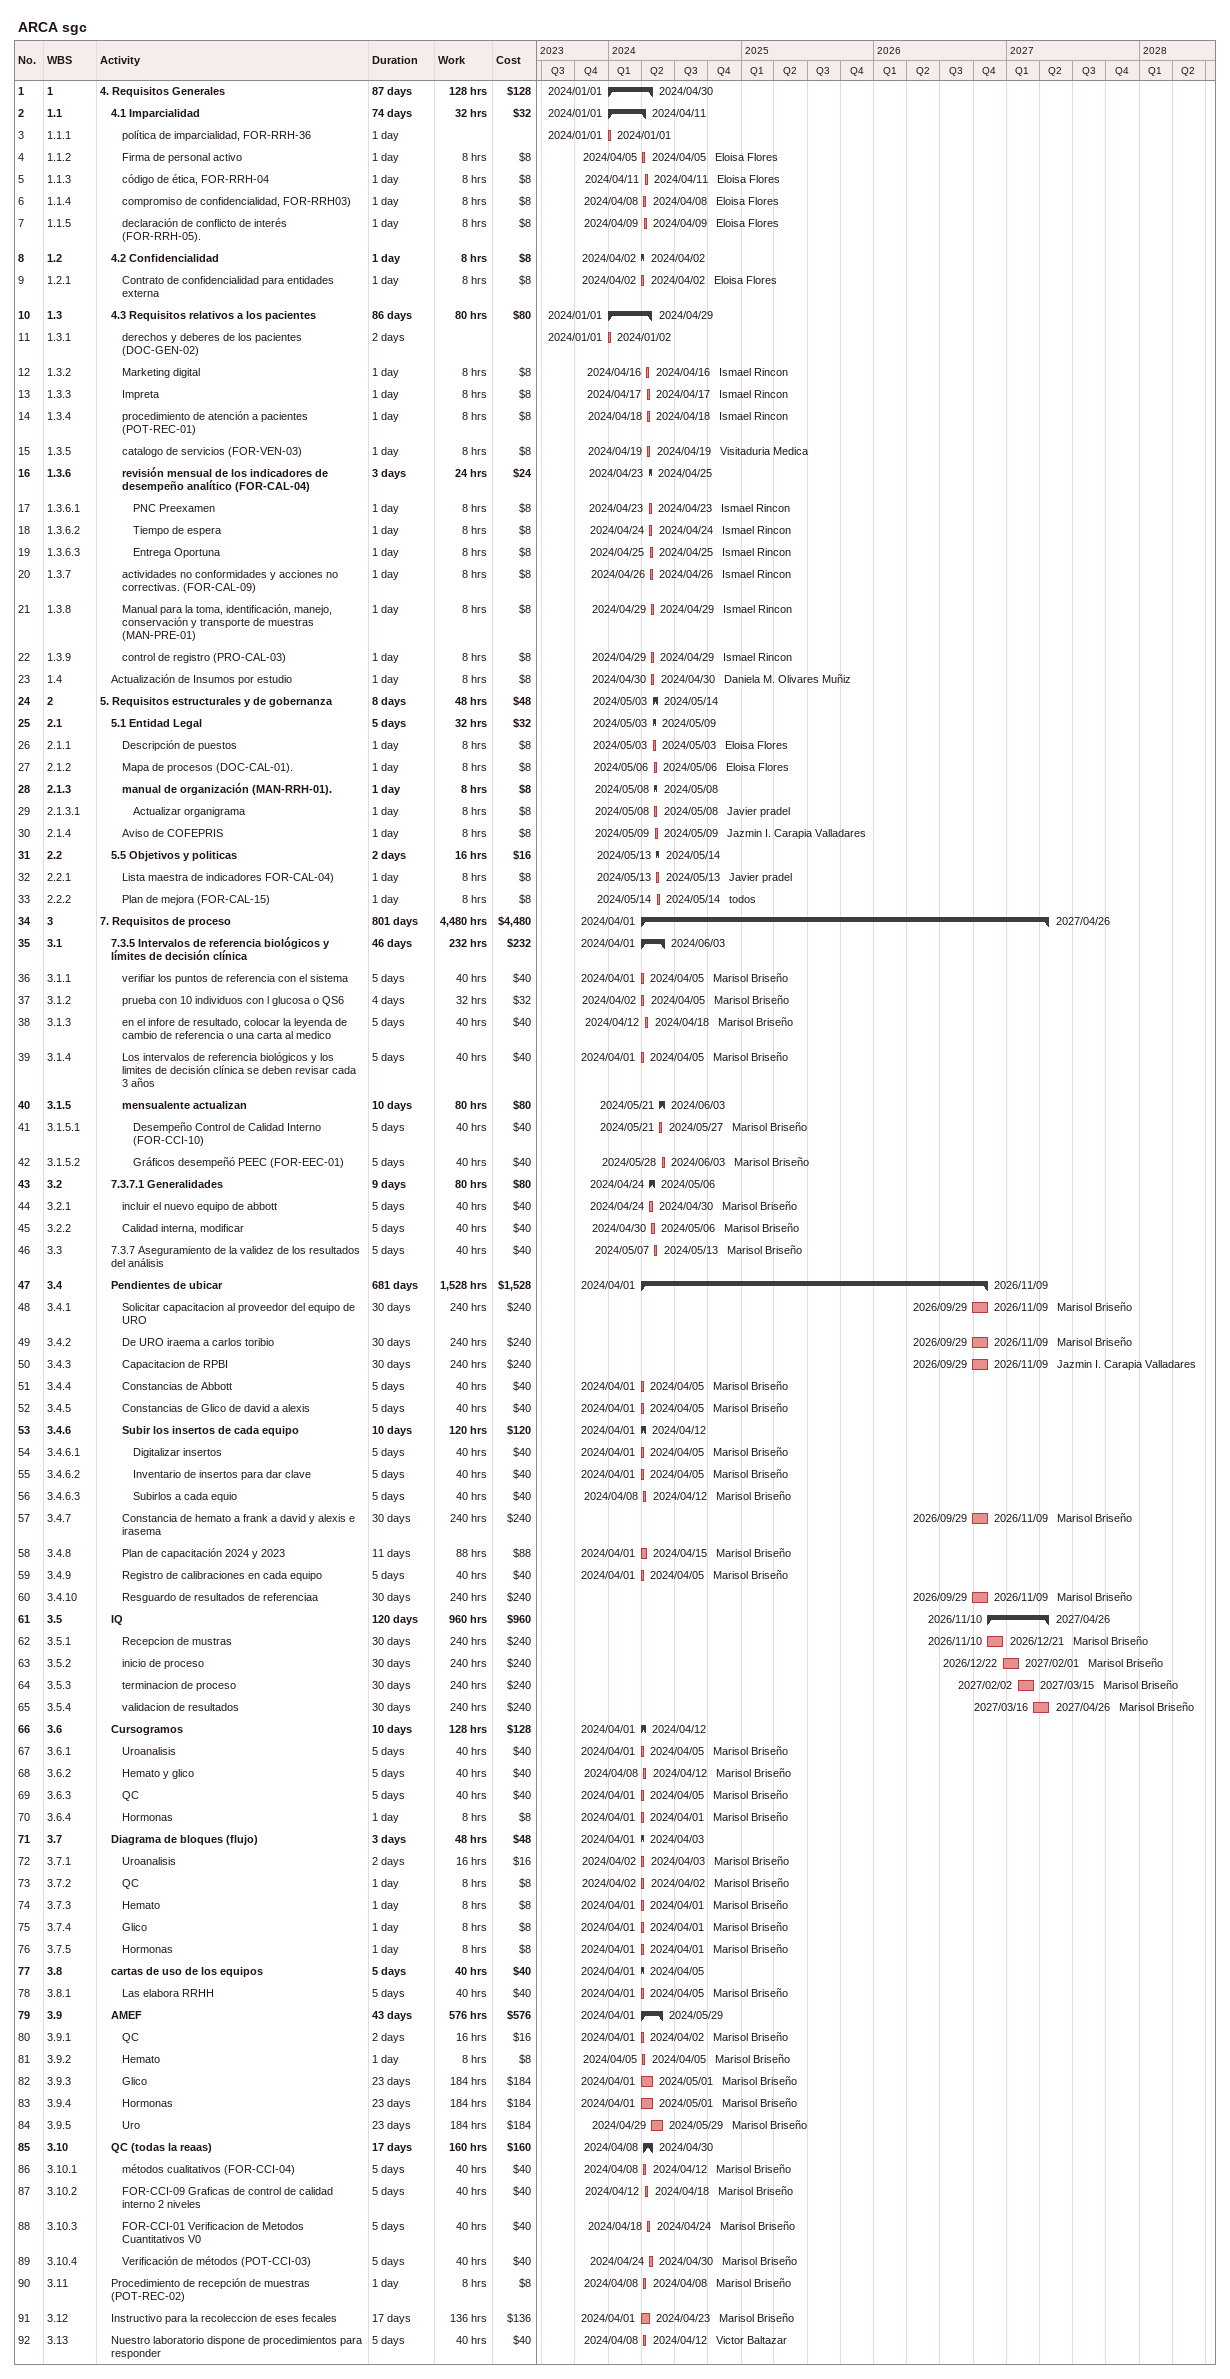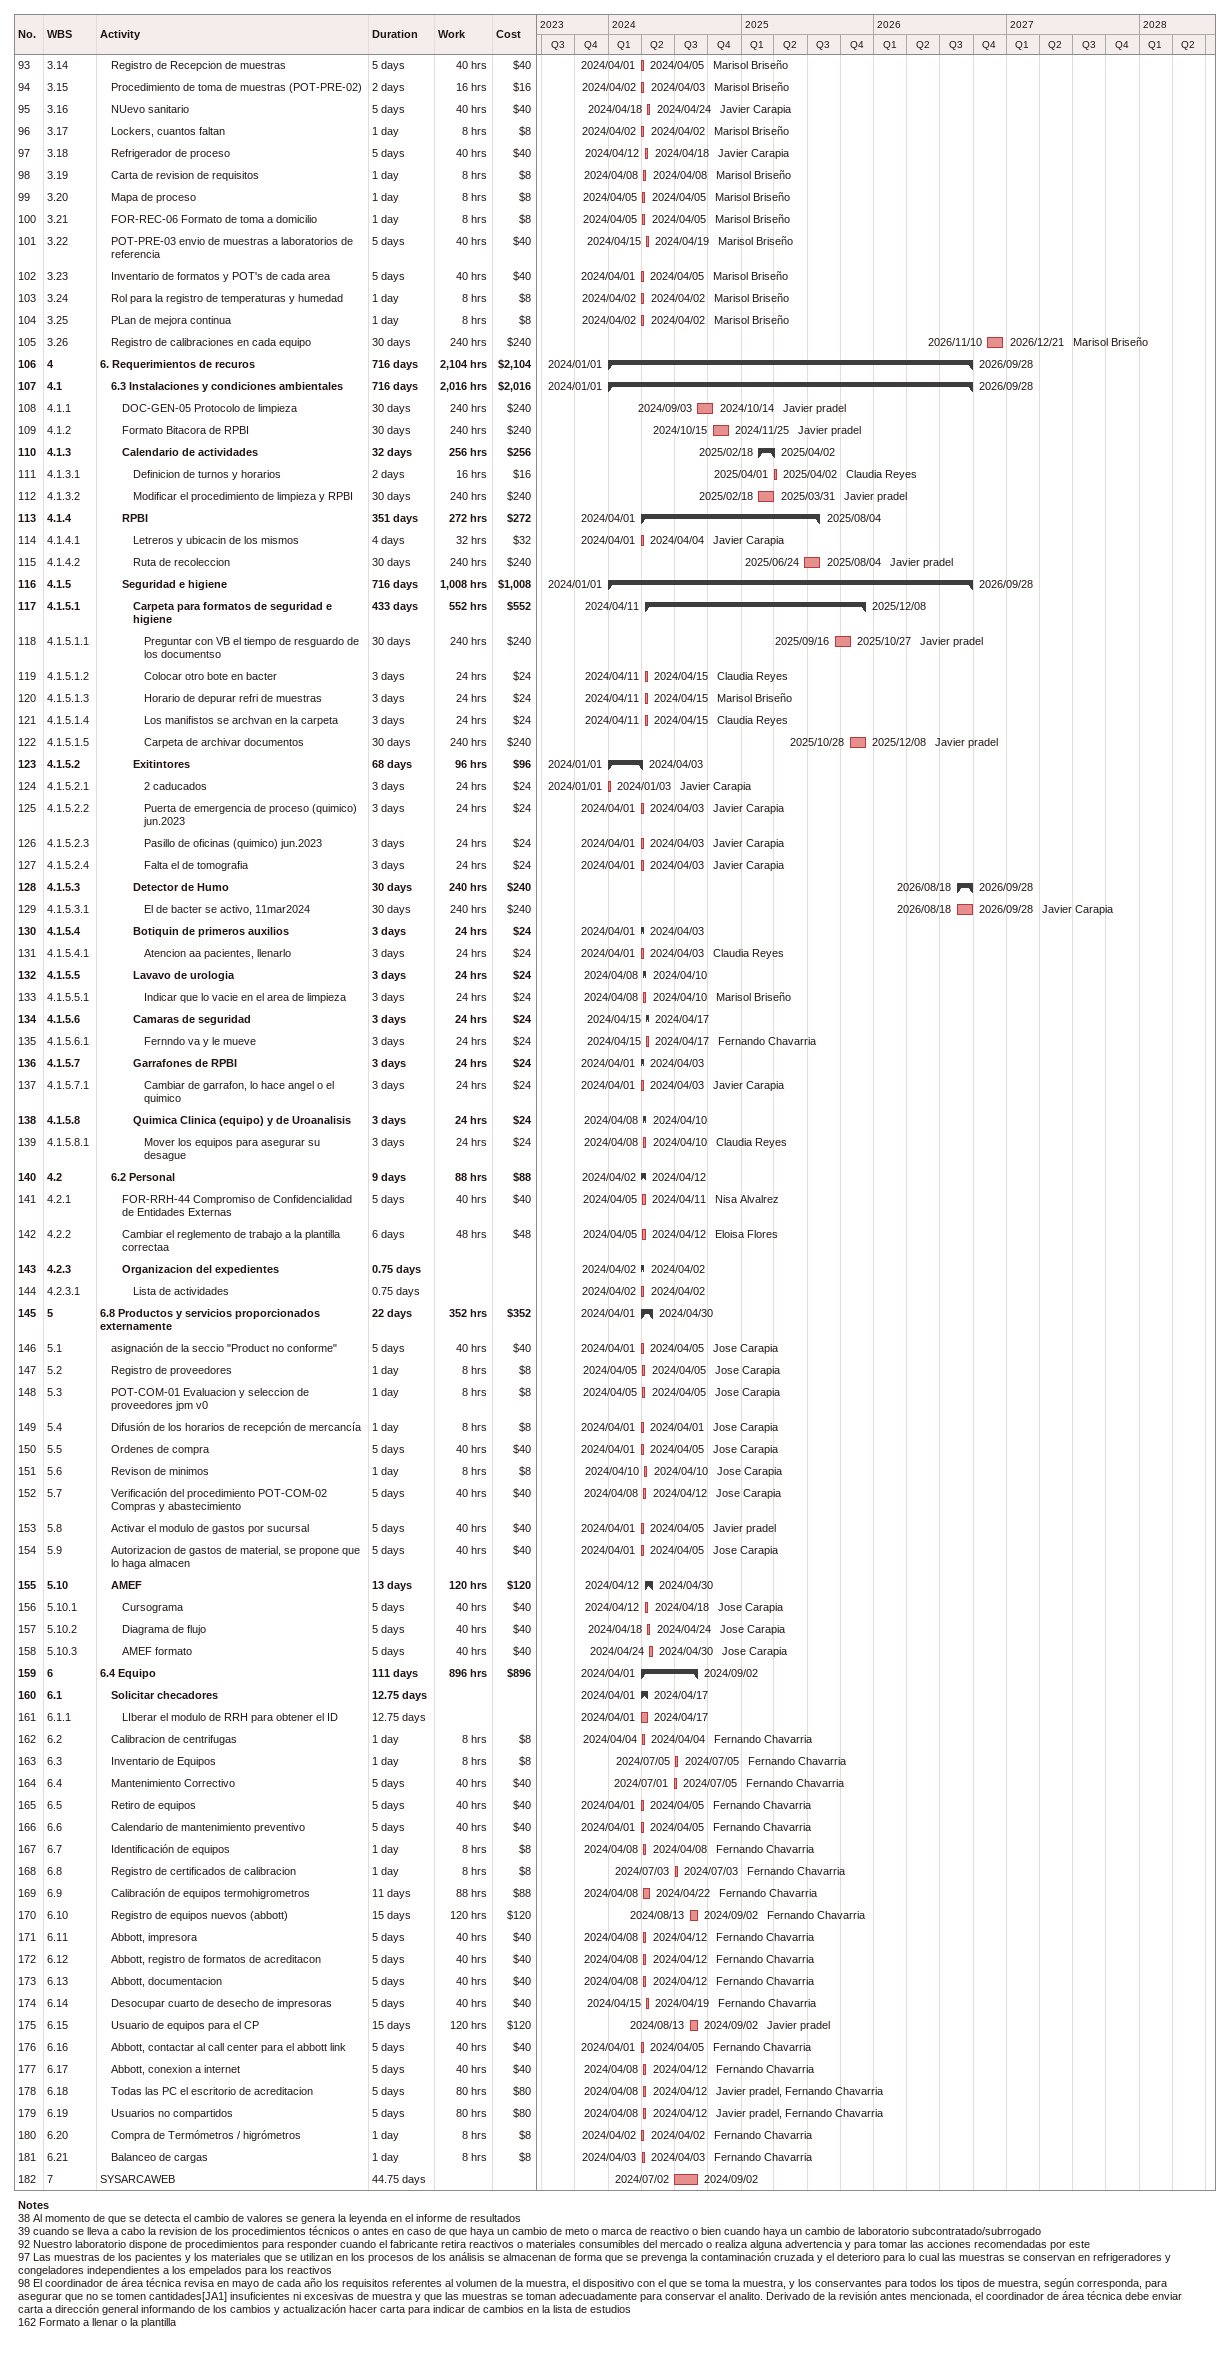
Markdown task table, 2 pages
ARCA sgc

| ID | WBS | Task | Duration | Start | Finish | Resources | Work (h) | Cost ($) |
|---|---|---|---|---|---|---|---|---|
| 1 | 1 | **4. Requisitos Generales** | 87d | 2024-01-01 | 2024-04-30 |  | 128 | 128 |
| 2 | 1.1 | **4.1 Imparcialidad** | 74d | 2024-01-01 | 2024-04-11 |  | 32 | 32 |
| 3 | 1.1.1 | política de imparcialidad, FOR-RRH-36 | 1d | 2024-01-01 | 2024-01-01 |  |  |  |
| 4 | 1.1.2 | Firma de personal activo | 1d | 2024-04-05 | 2024-04-05 | Eloisa Flores | 8 | 8 |
| 5 | 1.1.3 | código de ética, FOR-RRH-04 | 1d | 2024-04-11 | 2024-04-11 | Eloisa Flores | 8 | 8 |
| 6 | 1.1.4 | compromiso de confidencialidad, FOR-RRH03) | 1d | 2024-04-08 | 2024-04-08 | Eloisa Flores | 8 | 8 |
| 7 | 1.1.5 | declaración de conflicto de interés (FOR-RRH-05). | 1d | 2024-04-09 | 2024-04-09 | Eloisa Flores | 8 | 8 |
| 8 | 1.2 | **4.2 Confidencialidad** | 1d | 2024-04-02 | 2024-04-02 |  | 8 | 8 |
| 9 | 1.2.1 | Contrato de confidencialidad para entidades externa | 1d | 2024-04-02 | 2024-04-02 | Eloisa Flores | 8 | 8 |
| 10 | 1.3 | **4.3 Requisitos relativos a los pacientes** | 86d | 2024-01-01 | 2024-04-29 |  | 80 | 80 |
| 11 | 1.3.1 | derechos y deberes de los pacientes (DOC-GEN-02) | 2d | 2024-01-01 | 2024-01-02 |  |  |  |
| 12 | 1.3.2 | Marketing digital | 1d | 2024-04-16 | 2024-04-16 | Ismael Rincon | 8 | 8 |
| 13 | 1.3.3 | Impreta | 1d | 2024-04-17 | 2024-04-17 | Ismael Rincon | 8 | 8 |
| 14 | 1.3.4 | procedimiento de atención a pacientes (POT-REC-01) | 1d | 2024-04-18 | 2024-04-18 | Ismael Rincon | 8 | 8 |
| 15 | 1.3.5 | catalogo de servicios (FOR-VEN-03) | 1d | 2024-04-19 | 2024-04-19 | Visitaduria Medica | 8 | 8 |
| 16 | 1.3.6 | **revisión mensual de los indicadores de desempeño analítico (FOR-CAL-04)** | 3d | 2024-04-23 | 2024-04-25 |  | 24 | 24 |
| 17 | 1.3.6.1 | PNC Preexamen | 1d | 2024-04-23 | 2024-04-23 | Ismael Rincon | 8 | 8 |
| 18 | 1.3.6.2 | Tiempo de espera | 1d | 2024-04-24 | 2024-04-24 | Ismael Rincon | 8 | 8 |
| 19 | 1.3.6.3 | Entrega Oportuna | 1d | 2024-04-25 | 2024-04-25 | Ismael Rincon | 8 | 8 |
| 20 | 1.3.7 | actividades no conformidades y acciones no correctivas. (FOR-CAL-09) | 1d | 2024-04-26 | 2024-04-26 | Ismael Rincon | 8 | 8 |
| 21 | 1.3.8 | Manual para la toma, identificación, manejo, conservación y transporte de muestras (MAN-PRE-01) | 1d | 2024-04-29 | 2024-04-29 | Ismael Rincon | 8 | 8 |
| 22 | 1.3.9 | control de registro (PRO-CAL-03) | 1d | 2024-04-29 | 2024-04-29 | Ismael Rincon | 8 | 8 |
| 23 | 1.4 | Actualización de Insumos por estudio | 1d | 2024-04-30 | 2024-04-30 | Daniela M. Olivares Muñiz | 8 | 8 |
| 24 | 2 | **5. Requisitos estructurales y de gobernanza** | 8d | 2024-05-03 | 2024-05-14 |  | 48 | 48 |
| 25 | 2.1 | **5.1 Entidad Legal** | 5d | 2024-05-03 | 2024-05-09 |  | 32 | 32 |
| 26 | 2.1.1 | Descripción de puestos | 1d | 2024-05-03 | 2024-05-03 | Eloisa Flores | 8 | 8 |
| 27 | 2.1.2 | Mapa de procesos (DOC-CAL-01). | 1d | 2024-05-06 | 2024-05-06 | Eloisa Flores | 8 | 8 |
| 28 | 2.1.3 | **manual de organización (MAN-RRH-01).** | 1d | 2024-05-08 | 2024-05-08 |  | 8 | 8 |
| 29 | 2.1.3.1 | Actualizar organigrama | 1d | 2024-05-08 | 2024-05-08 | Javier pradel | 8 | 8 |
| 30 | 2.1.4 | Aviso de COFEPRIS | 1d | 2024-05-09 | 2024-05-09 | Jazmin I. Carapia Valladares | 8 | 8 |
| 31 | 2.2 | **5.5 Objetivos y politicas** | 2d | 2024-05-13 | 2024-05-14 |  | 16 | 16 |
| 32 | 2.2.1 | Lista maestra de indicadores FOR-CAL-04) | 1d | 2024-05-13 | 2024-05-13 | Javier pradel | 8 | 8 |
| 33 | 2.2.2 | Plan de mejora (FOR-CAL-15) | 1d | 2024-05-14 | 2024-05-14 | todos | 8 | 8 |
| 34 | 3 | **7. Requisitos de proceso** | 801d | 2024-04-01 | 2027-04-26 |  | 4480 | 4480 |
| 35 | 3.1 | **7.3.5 Intervalos de referencia biológicos y límites de decisión clínica** | 46d | 2024-04-01 | 2024-06-03 |  | 232 | 232 |
| 36 | 3.1.1 | verifiar los puntos de referencia con el sistema | 5d | 2024-04-01 | 2024-04-05 | Marisol Briseño | 40 | 40 |
| 37 | 3.1.2 | prueba con 10 individuos con l glucosa o QS6 | 4d | 2024-04-02 | 2024-04-05 | Marisol Briseño | 32 | 32 |
| 38 | 3.1.3 | en el infore de resultado, colocar la leyenda de cambio de referencia o una carta al medico | 5d | 2024-04-12 | 2024-04-18 | Marisol Briseño | 40 | 40 |
| 39 | 3.1.4 | Los intervalos de referencia biológicos y los limites de decisión clínica se deben revisar cada 3 años | 5d | 2024-04-01 | 2024-04-05 | Marisol Briseño | 40 | 40 |
| 40 | 3.1.5 | **mensualente actualizan** | 10d | 2024-05-21 | 2024-06-03 |  | 80 | 80 |
| 41 | 3.1.5.1 | Desempeño Control de Calidad Interno (FOR-CCI-10) | 5d | 2024-05-21 | 2024-05-27 | Marisol Briseño | 40 | 40 |
| 42 | 3.1.5.2 | Gráficos desempeñó PEEC (FOR-EEC-01) | 5d | 2024-05-28 | 2024-06-03 | Marisol Briseño | 40 | 40 |
| 43 | 3.2 | **7.3.7.1 Generalidades** | 9d | 2024-04-24 | 2024-05-06 |  | 80 | 80 |
| 44 | 3.2.1 | incluir el nuevo equipo de abbott | 5d | 2024-04-24 | 2024-04-30 | Marisol Briseño | 40 | 40 |
| 45 | 3.2.2 | Calidad interna, modificar | 5d | 2024-04-30 | 2024-05-06 | Marisol Briseño | 40 | 40 |
| 46 | 3.3 | 7.3.7 Aseguramiento de la validez de los resultados del análisis | 5d | 2024-05-07 | 2024-05-13 | Marisol Briseño | 40 | 40 |
| 47 | 3.4 | **Pendientes de ubicar** | 681d | 2024-04-01 | 2026-11-09 |  | 1528 | 1528 |
| 48 | 3.4.1 | Solicitar capacitacion al proveedor del equipo de URO | 30d | 2026-09-29 | 2026-11-09 | Marisol Briseño | 240 | 240 |
| 49 | 3.4.2 | De URO iraema a carlos toribio | 30d | 2026-09-29 | 2026-11-09 | Marisol Briseño | 240 | 240 |
| 50 | 3.4.3 | Capacitacion de RPBI | 30d | 2026-09-29 | 2026-11-09 | Jazmin I. Carapia Valladares | 240 | 240 |
| 51 | 3.4.4 | Constancias de Abbott | 5d | 2024-04-01 | 2024-04-05 | Marisol Briseño | 40 | 40 |
| 52 | 3.4.5 | Constancias de Glico de david a alexis | 5d | 2024-04-01 | 2024-04-05 | Marisol Briseño | 40 | 40 |
| 53 | 3.4.6 | **Subir los insertos de cada equipo** | 10d | 2024-04-01 | 2024-04-12 |  | 120 | 120 |
| 54 | 3.4.6.1 | Digitalizar insertos | 5d | 2024-04-01 | 2024-04-05 | Marisol Briseño | 40 | 40 |
| 55 | 3.4.6.2 | Inventario de insertos para dar clave | 5d | 2024-04-01 | 2024-04-05 | Marisol Briseño | 40 | 40 |
| 56 | 3.4.6.3 | Subirlos a cada equio | 5d | 2024-04-08 | 2024-04-12 | Marisol Briseño | 40 | 40 |
| 57 | 3.4.7 | Constancia de hemato a frank a david y alexis e irasema | 30d | 2026-09-29 | 2026-11-09 | Marisol Briseño | 240 | 240 |
| 58 | 3.4.8 | Plan de capacitación 2024 y 2023 | 11d | 2024-04-01 | 2024-04-15 | Marisol Briseño | 88 | 88 |
| 59 | 3.4.9 | Registro de calibraciones en cada equipo | 5d | 2024-04-01 | 2024-04-05 | Marisol Briseño | 40 | 40 |
| 60 | 3.4.10 | Resguardo de resultados de referenciaa | 30d | 2026-09-29 | 2026-11-09 | Marisol Briseño | 240 | 240 |
| 61 | 3.5 | **IQ** | 120d | 2026-11-10 | 2027-04-26 |  | 960 | 960 |
| 62 | 3.5.1 | Recepcion de mustras | 30d | 2026-11-10 | 2026-12-21 | Marisol Briseño | 240 | 240 |
| 63 | 3.5.2 | inicio de proceso | 30d | 2026-12-22 | 2027-02-01 | Marisol Briseño | 240 | 240 |
| 64 | 3.5.3 | terminacion de proceso | 30d | 2027-02-02 | 2027-03-15 | Marisol Briseño | 240 | 240 |
| 65 | 3.5.4 | validacion de resultados | 30d | 2027-03-16 | 2027-04-26 | Marisol Briseño | 240 | 240 |
| 66 | 3.6 | **Cursogramos** | 10d | 2024-04-01 | 2024-04-12 |  | 128 | 128 |
| 67 | 3.6.1 | Uroanalisis | 5d | 2024-04-01 | 2024-04-05 | Marisol Briseño | 40 | 40 |
| 68 | 3.6.2 | Hemato y glico | 5d | 2024-04-08 | 2024-04-12 | Marisol Briseño | 40 | 40 |
| 69 | 3.6.3 | QC | 5d | 2024-04-01 | 2024-04-05 | Marisol Briseño | 40 | 40 |
| 70 | 3.6.4 | Hormonas | 1d | 2024-04-01 | 2024-04-01 | Marisol Briseño | 8 | 8 |
| 71 | 3.7 | **Diagrama de bloques (flujo)** | 3d | 2024-04-01 | 2024-04-03 |  | 48 | 48 |
| 72 | 3.7.1 | Uroanalisis | 2d | 2024-04-02 | 2024-04-03 | Marisol Briseño | 16 | 16 |
| 73 | 3.7.2 | QC | 1d | 2024-04-02 | 2024-04-02 | Marisol Briseño | 8 | 8 |
| 74 | 3.7.3 | Hemato | 1d | 2024-04-01 | 2024-04-01 | Marisol Briseño | 8 | 8 |
| 75 | 3.7.4 | Glico | 1d | 2024-04-01 | 2024-04-01 | Marisol Briseño | 8 | 8 |
| 76 | 3.7.5 | Hormonas | 1d | 2024-04-01 | 2024-04-01 | Marisol Briseño | 8 | 8 |
| 77 | 3.8 | **cartas de uso de los equipos** | 5d | 2024-04-01 | 2024-04-05 |  | 40 | 40 |
| 78 | 3.8.1 | Las elabora RRHH | 5d | 2024-04-01 | 2024-04-05 | Marisol Briseño | 40 | 40 |
| 79 | 3.9 | **AMEF** | 43d | 2024-04-01 | 2024-05-29 |  | 576 | 576 |
| 80 | 3.9.1 | QC | 2d | 2024-04-01 | 2024-04-02 | Marisol Briseño | 16 | 16 |
| 81 | 3.9.2 | Hemato | 1d | 2024-04-05 | 2024-04-05 | Marisol Briseño | 8 | 8 |
| 82 | 3.9.3 | Glico | 23d | 2024-04-01 | 2024-05-01 | Marisol Briseño | 184 | 184 |
| 83 | 3.9.4 | Hormonas | 23d | 2024-04-01 | 2024-05-01 | Marisol Briseño | 184 | 184 |
| 84 | 3.9.5 | Uro | 23d | 2024-04-29 | 2024-05-29 | Marisol Briseño | 184 | 184 |
| 85 | 3.10 | **QC (todas la reaas)** | 17d | 2024-04-08 | 2024-04-30 |  | 160 | 160 |
| 86 | 3.10.1 | métodos cualitativos (FOR-CCI-04) | 5d | 2024-04-08 | 2024-04-12 | Marisol Briseño | 40 | 40 |
| 87 | 3.10.2 | FOR-CCI-09 Graficas de control de calidad interno 2 niveles | 5d | 2024-04-12 | 2024-04-18 | Marisol Briseño | 40 | 40 |
| 88 | 3.10.3 | FOR-CCI-01 Verificacion de Metodos Cuantitativos V0 | 5d | 2024-04-18 | 2024-04-24 | Marisol Briseño | 40 | 40 |
| 89 | 3.10.4 | Verificación de métodos (POT-CCI-03) | 5d | 2024-04-24 | 2024-04-30 | Marisol Briseño | 40 | 40 |
| 90 | 3.11 | Procedimiento de recepción de muestras (POT-REC-02) | 1d | 2024-04-08 | 2024-04-08 | Marisol Briseño | 8 | 8 |
| 91 | 3.12 | Instructivo para la recoleccion de eses fecales | 17d | 2024-04-01 | 2024-04-23 | Marisol Briseño | 136 | 136 |
| 92 | 3.13 | Nuestro laboratorio dispone de procedimientos para responder | 5d | 2024-04-08 | 2024-04-12 | Victor Baltazar | 40 | 40 |
| 93 | 3.14 | Registro de Recepcion de muestras | 5d | 2024-04-01 | 2024-04-05 | Marisol Briseño | 40 | 40 |
| 94 | 3.15 | Procedimiento de toma de muestras (POT-PRE-02) | 2d | 2024-04-02 | 2024-04-03 | Marisol Briseño | 16 | 16 |
| 95 | 3.16 | NUevo sanitario | 5d | 2024-04-18 | 2024-04-24 | Javier Carapia | 40 | 40 |
| 96 | 3.17 | Lockers, cuantos faltan | 1d | 2024-04-02 | 2024-04-02 | Marisol Briseño | 8 | 8 |
| 97 | 3.18 | Refrigerador de proceso | 5d | 2024-04-12 | 2024-04-18 | Javier Carapia | 40 | 40 |
| 98 | 3.19 | Carta de revision de requisitos | 1d | 2024-04-08 | 2024-04-08 | Marisol Briseño | 8 | 8 |
| 99 | 3.20 | Mapa de proceso | 1d | 2024-04-05 | 2024-04-05 | Marisol Briseño | 8 | 8 |
| 100 | 3.21 | FOR-REC-06 Formato de toma a domicilio | 1d | 2024-04-05 | 2024-04-05 | Marisol Briseño | 8 | 8 |
| 101 | 3.22 | POT-PRE-03 envio de muestras a laboratorios de referencia | 5d | 2024-04-15 | 2024-04-19 | Marisol Briseño | 40 | 40 |
| 102 | 3.23 | Inventario de formatos y POT's de cada area | 5d | 2024-04-01 | 2024-04-05 | Marisol Briseño | 40 | 40 |
| 103 | 3.24 | Rol para la registro de temperaturas y humedad | 1d | 2024-04-02 | 2024-04-02 | Marisol Briseño | 8 | 8 |
| 104 | 3.25 | PLan de mejora continua | 1d | 2024-04-02 | 2024-04-02 | Marisol Briseño | 8 | 8 |
| 105 | 3.26 | Registro de calibraciones en cada equipo | 30d | 2026-11-10 | 2026-12-21 | Marisol Briseño | 240 | 240 |
| 106 | 4 | **6. Requerimientos de recuros** | 716d | 2024-01-01 | 2026-09-28 |  | 2104 | 2104 |
| 107 | 4.1 | **6.3 Instalaciones y condiciones ambientales** | 716d | 2024-01-01 | 2026-09-28 |  | 2016 | 2016 |
| 108 | 4.1.1 | DOC-GEN-05 Protocolo de limpieza | 30d | 2024-09-03 | 2024-10-14 | Javier pradel | 240 | 240 |
| 109 | 4.1.2 | Formato Bitacora de RPBI | 30d | 2024-10-15 | 2024-11-25 | Javier pradel | 240 | 240 |
| 110 | 4.1.3 | **Calendario de actividades** | 32d | 2025-02-18 | 2025-04-02 |  | 256 | 256 |
| 111 | 4.1.3.1 | Definicion de turnos y horarios | 2d | 2025-04-01 | 2025-04-02 | Claudia Reyes | 16 | 16 |
| 112 | 4.1.3.2 | Modificar el procedimiento de limpieza y RPBI | 30d | 2025-02-18 | 2025-03-31 | Javier pradel | 240 | 240 |
| 113 | 4.1.4 | **RPBI** | 351d | 2024-04-01 | 2025-08-04 |  | 272 | 272 |
| 114 | 4.1.4.1 | Letreros y ubicacin de los mismos | 4d | 2024-04-01 | 2024-04-04 | Javier Carapia | 32 | 32 |
| 115 | 4.1.4.2 | Ruta de recoleccion | 30d | 2025-06-24 | 2025-08-04 | Javier pradel | 240 | 240 |
| 116 | 4.1.5 | **Seguridad e higiene** | 716d | 2024-01-01 | 2026-09-28 |  | 1008 | 1008 |
| 117 | 4.1.5.1 | **Carpeta para formatos de seguridad e higiene** | 433d | 2024-04-11 | 2025-12-08 |  | 552 | 552 |
| 118 | 4.1.5.1.1 | Preguntar con VB el tiempo de resguardo de los documentso | 30d | 2025-09-16 | 2025-10-27 | Javier pradel | 240 | 240 |
| 119 | 4.1.5.1.2 | Colocar otro bote en bacter | 3d | 2024-04-11 | 2024-04-15 | Claudia Reyes | 24 | 24 |
| 120 | 4.1.5.1.3 | Horario de depurar refri de muestras | 3d | 2024-04-11 | 2024-04-15 | Marisol Briseño | 24 | 24 |
| 121 | 4.1.5.1.4 | Los manifistos se archvan en la carpeta | 3d | 2024-04-11 | 2024-04-15 | Claudia Reyes | 24 | 24 |
| 122 | 4.1.5.1.5 | Carpeta de archivar documentos | 30d | 2025-10-28 | 2025-12-08 | Javier pradel | 240 | 240 |
| 123 | 4.1.5.2 | **Exitintores** | 68d | 2024-01-01 | 2024-04-03 |  | 96 | 96 |
| 124 | 4.1.5.2.1 | 2 caducados | 3d | 2024-01-01 | 2024-01-03 | Javier Carapia | 24 | 24 |
| 125 | 4.1.5.2.2 | Puerta de emergencia de proceso (quimico) jun.2023 | 3d | 2024-04-01 | 2024-04-03 | Javier Carapia | 24 | 24 |
| 126 | 4.1.5.2.3 | Pasillo de oficinas (quimico) jun.2023 | 3d | 2024-04-01 | 2024-04-03 | Javier Carapia | 24 | 24 |
| 127 | 4.1.5.2.4 | Falta el de tomografia | 3d | 2024-04-01 | 2024-04-03 | Javier Carapia | 24 | 24 |
| 128 | 4.1.5.3 | **Detector de Humo** | 30d | 2026-08-18 | 2026-09-28 |  | 240 | 240 |
| 129 | 4.1.5.3.1 | El de bacter se activo, 11mar2024 | 30d | 2026-08-18 | 2026-09-28 | Javier Carapia | 240 | 240 |
| 130 | 4.1.5.4 | **Botiquin de primeros auxilios** | 3d | 2024-04-01 | 2024-04-03 |  | 24 | 24 |
| 131 | 4.1.5.4.1 | Atencion aa pacientes, llenarlo | 3d | 2024-04-01 | 2024-04-03 | Claudia Reyes | 24 | 24 |
| 132 | 4.1.5.5 | **Lavavo de urologia** | 3d | 2024-04-08 | 2024-04-10 |  | 24 | 24 |
| 133 | 4.1.5.5.1 | Indicar que lo vacie en el area de limpieza | 3d | 2024-04-08 | 2024-04-10 | Marisol Briseño | 24 | 24 |
| 134 | 4.1.5.6 | **Camaras de seguridad** | 3d | 2024-04-15 | 2024-04-17 |  | 24 | 24 |
| 135 | 4.1.5.6.1 | Fernndo va y le mueve | 3d | 2024-04-15 | 2024-04-17 | Fernando Chavarria | 24 | 24 |
| 136 | 4.1.5.7 | **Garrafones de RPBI** | 3d | 2024-04-01 | 2024-04-03 |  | 24 | 24 |
| 137 | 4.1.5.7.1 | Cambiar de garrafon, lo hace angel o el quimico | 3d | 2024-04-01 | 2024-04-03 | Javier Carapia | 24 | 24 |
| 138 | 4.1.5.8 | **Quimica Clinica (equipo) y de Uroanalisis** | 3d | 2024-04-08 | 2024-04-10 |  | 24 | 24 |
| 139 | 4.1.5.8.1 | Mover los equipos para asegurar su desague | 3d | 2024-04-08 | 2024-04-10 | Claudia Reyes | 24 | 24 |
| 140 | 4.2 | **6.2 Personal** | 9d | 2024-04-02 | 2024-04-12 |  | 88 | 88 |
| 141 | 4.2.1 | FOR-RRH-44 Compromiso de Confidencialidad de Entidades Externas | 5d | 2024-04-05 | 2024-04-11 | Nisa Alvalrez | 40 | 40 |
| 142 | 4.2.2 | Cambiar el reglemento de trabajo a la plantilla correctaa | 6d | 2024-04-05 | 2024-04-12 | Eloisa Flores | 48 | 48 |
| 143 | 4.2.3 | **Organizacion del expedientes** | 0.75d | 2024-04-02 | 2024-04-02 |  |  |  |
| 144 | 4.2.3.1 | Lista de actividades | 0.75d | 2024-04-02 | 2024-04-02 |  |  |  |
| 145 | 5 | **6.8 Productos y servicios proporcionados externamente** | 22d | 2024-04-01 | 2024-04-30 |  | 352 | 352 |
| 146 | 5.1 | asignación de la seccio "Product no conforme" | 5d | 2024-04-01 | 2024-04-05 | Jose Carapia | 40 | 40 |
| 147 | 5.2 | Registro de proveedores | 1d | 2024-04-05 | 2024-04-05 | Jose Carapia | 8 | 8 |
| 148 | 5.3 | POT-COM-01 Evaluacion y seleccion de proveedores jpm v0 | 1d | 2024-04-05 | 2024-04-05 | Jose Carapia | 8 | 8 |
| 149 | 5.4 | Difusión de los horarios de recepción de mercancía | 1d | 2024-04-01 | 2024-04-01 | Jose Carapia | 8 | 8 |
| 150 | 5.5 | Ordenes de compra | 5d | 2024-04-01 | 2024-04-05 | Jose Carapia | 40 | 40 |
| 151 | 5.6 | Revison de minimos | 1d | 2024-04-10 | 2024-04-10 | Jose Carapia | 8 | 8 |
| 152 | 5.7 | Verificación del procedimiento POT-COM-02 Compras y abastecimiento | 5d | 2024-04-08 | 2024-04-12 | Jose Carapia | 40 | 40 |
| 153 | 5.8 | Activar el modulo de gastos por sucursal | 5d | 2024-04-01 | 2024-04-05 | Javier pradel | 40 | 40 |
| 154 | 5.9 | Autorizacion de gastos de material, se propone que lo haga almacen | 5d | 2024-04-01 | 2024-04-05 | Jose Carapia | 40 | 40 |
| 155 | 5.10 | **AMEF** | 13d | 2024-04-12 | 2024-04-30 |  | 120 | 120 |
| 156 | 5.10.1 | Cursograma | 5d | 2024-04-12 | 2024-04-18 | Jose Carapia | 40 | 40 |
| 157 | 5.10.2 | Diagrama de flujo | 5d | 2024-04-18 | 2024-04-24 | Jose Carapia | 40 | 40 |
| 158 | 5.10.3 | AMEF formato | 5d | 2024-04-24 | 2024-04-30 | Jose Carapia | 40 | 40 |
| 159 | 6 | **6.4 Equipo** | 111d | 2024-04-01 | 2024-09-02 |  | 896 | 896 |
| 160 | 6.1 | **Solicitar checadores** | 12.75d | 2024-04-01 | 2024-04-17 |  |  |  |
| 161 | 6.1.1 | LIberar el modulo de RRH para obtener el ID | 12.75d | 2024-04-01 | 2024-04-17 |  |  |  |
| 162 | 6.2 | Calibracion de centrifugas | 1d | 2024-04-04 | 2024-04-04 | Fernando Chavarria | 8 | 8 |
| 163 | 6.3 | Inventario de Equipos | 1d | 2024-07-05 | 2024-07-05 | Fernando Chavarria | 8 | 8 |
| 164 | 6.4 | Mantenimiento Correctivo | 5d | 2024-07-01 | 2024-07-05 | Fernando Chavarria | 40 | 40 |
| 165 | 6.5 | Retiro de equipos | 5d | 2024-04-01 | 2024-04-05 | Fernando Chavarria | 40 | 40 |
| 166 | 6.6 | Calendario de mantenimiento preventivo | 5d | 2024-04-01 | 2024-04-05 | Fernando Chavarria | 40 | 40 |
| 167 | 6.7 | Identificación de equipos | 1d | 2024-04-08 | 2024-04-08 | Fernando Chavarria | 8 | 8 |
| 168 | 6.8 | Registro de certificados de calibracion | 1d | 2024-07-03 | 2024-07-03 | Fernando Chavarria | 8 | 8 |
| 169 | 6.9 | Calibración de equipos termohigrometros | 11d | 2024-04-08 | 2024-04-22 | Fernando Chavarria | 88 | 88 |
| 170 | 6.10 | Registro de equipos nuevos (abbott) | 15d | 2024-08-13 | 2024-09-02 | Fernando Chavarria | 120 | 120 |
| 171 | 6.11 | Abbott, impresora | 5d | 2024-04-08 | 2024-04-12 | Fernando Chavarria | 40 | 40 |
| 172 | 6.12 | Abbott, registro de formatos de acreditacon | 5d | 2024-04-08 | 2024-04-12 | Fernando Chavarria | 40 | 40 |
| 173 | 6.13 | Abbott, documentacion | 5d | 2024-04-08 | 2024-04-12 | Fernando Chavarria | 40 | 40 |
| 174 | 6.14 | Desocupar cuarto de desecho de impresoras | 5d | 2024-04-15 | 2024-04-19 | Fernando Chavarria | 40 | 40 |
| 175 | 6.15 | Usuario de equipos para el CP | 15d | 2024-08-13 | 2024-09-02 | Javier pradel | 120 | 120 |
| 176 | 6.16 | Abbott, contactar al call center para el abbott link | 5d | 2024-04-01 | 2024-04-05 | Fernando Chavarria | 40 | 40 |
| 177 | 6.17 | Abbott, conexion a internet | 5d | 2024-04-08 | 2024-04-12 | Fernando Chavarria | 40 | 40 |
| 178 | 6.18 | Todas las PC el escritorio de acreditacion | 5d | 2024-04-08 | 2024-04-12 | Javier pradel, Fernando Chavarria | 80 | 80 |
| 179 | 6.19 | Usuarios no compartidos | 5d | 2024-04-08 | 2024-04-12 | Javier pradel, Fernando Chavarria | 80 | 80 |
| 180 | 6.20 | Compra de Termómetros / higrómetros | 1d | 2024-04-02 | 2024-04-02 | Fernando Chavarria | 8 | 8 |
| 181 | 6.21 | Balanceo de cargas | 1d | 2024-04-03 | 2024-04-03 | Fernando Chavarria | 8 | 8 |
| 182 | 7 | SYSARCAWEB | 44.75d | 2024-07-02 | 2024-09-02 |  |  |  |

Notes
- 38: Al momento de que se detecta el cambio de valores se genera la leyenda en el informe de resultados
- 39: cuando se lleva a cabo la revision de los procedimientos técnicos o antes en caso de que haya un cambio de meto o marca de reactivo o bien cuando haya un cambio de laboratorio subcontratado/subrrogado
- 92: Nuestro laboratorio dispone de procedimientos para responder cuando el fabricante retira reactivos o materiales consumibles del mercado o realiza alguna advertencia y para tomar las acciones recomendadas por este
- 97: Las muestras de los pacientes y los materiales que se utilizan en los procesos de los análisis se almacenan de forma que se prevenga la contaminación cruzada y el deterioro para lo cual las muestras se conservan en refrigeradores y congeladores independientes a los empelados para los reactivos
- 98: El coordinador de área técnica revisa en mayo de cada año los requisitos referentes al volumen de la muestra, el dispositivo con el que se toma la muestra, y los conservantes para todos los tipos de muestra, según corresponda, para asegurar que no se tomen cantidades[JA1] insuficientes ni excesivas de muestra y que las muestras se toman adecuadamente para conservar el analito. Derivado de la revisión antes mencionada, el coordinador de área técnica debe enviar carta a dirección general informando de los cambios y actualización hacer carta para indicar de cambios en la lista de estudios
- 162: Formato a llenar o la plantilla
